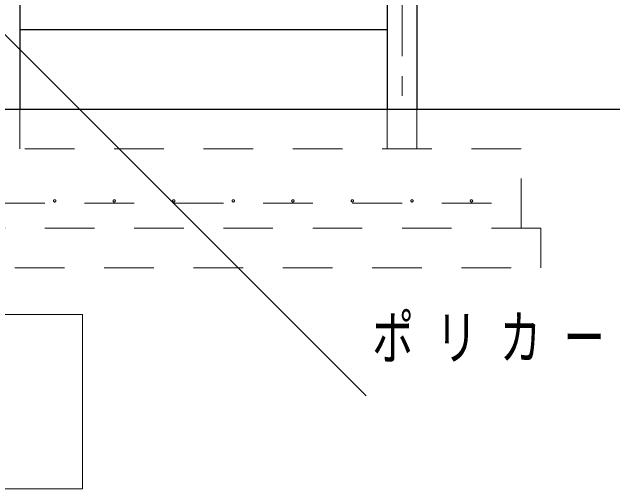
# Model space of a CAD drawing. Units: millimetres on the paper, scale 1:50. Extents: x -365 to 0, y 0 to 257.
# Drawn here: x -247.49 to -217.22, y 54.77 to 78.82 of the extents above; entities that cross this region are included whole.
import ezdxf

# ---------------------------------------------------------------- set-up
doc = ezdxf.new("R2010")
doc.units = ezdxf.units.MM
doc.linetypes.add('USER1', pattern=[4.5, 2.5, -2])
doc.linetypes.add('USER2', pattern=[6, 3, -1, 1, -1])
doc.layers.add('LY_1', color=7, linetype='Continuous', lineweight=25)
doc.styles.add('ＭＳ ゴシック', font='')
doc.styles.get('ＭＳ ゴシック').set_extended_font_data('MS Gothic')

msp = doc.modelspace()

# ---------------------------------------------------------------- linework, layer by layer
at = {"layer": 'LY_1', "color": 2, "linetype": 'USER2', "lineweight": 13}
msp.add_line((-227.845, 115.587), (-227.845, 73.916), dxfattribs=at)
at = {"layer": 'LY_1'}
for p, q in [((-247.095, 113.916), (-247.095, 73.916)), ((-228.595, 113.916), (-228.595, 73.916)), ((-227.095, 113.916), (-227.095, 73.916)), ((-228.595, 77.916), (-247.095, 77.916)), ((-321.146, 73.916), (-213.108, 73.916))]:
    msp.add_line(p, q, dxfattribs=at)
at = {"layer": 'LY_1', "lineweight": 13}
for p, q in [((-255.588, 85.41), (-229.646, 59.468)), ((-243.945, 63.566), (-291.745, 63.566)), ((-243.945, 54.766), (-243.945, 63.566)), ((-291.745, 54.766), (-243.945, 54.766))]:
    msp.add_line(p, q, dxfattribs=at)
at = {"layer": 'LY_1', "color": 4, "linetype": 'USER1', "lineweight": 13}
for p, q in [((-247.095, 73.916), (-247.095, 71.916)), ((-228.595, 73.916), (-228.595, 71.916)), ((-227.095, 73.916), (-227.095, 71.916))]:
    msp.add_line(p, q, dxfattribs=at)
at = {"layer": 'LY_1', "color": 131, "linetype": 'USER1', "lineweight": 13}
for p, q in [((-221.845, 71.916), (-313.845, 71.916)), ((-221.845, 67.916), (-221.845, 71.916)), ((-223.345, 69.176), (-312.345, 69.176)), ((-220.845, 67.916), (-314.845, 67.916)), ((-220.845, 65.916), (-220.845, 67.916)), ((-314.845, 65.916), (-220.845, 65.916))]:
    msp.add_line(p, q, dxfattribs=at)
at = {"layer": 'LY_1', "linetype": 'USER1', "lineweight": 13}
for centre in [(-245.345, 69.296), (-242.345, 69.296), (-239.345, 69.296), (-236.345, 69.296), (-233.345, 69.296), (-230.345, 69.296), (-227.345, 69.296), (-224.345, 69.296)]:
    msp.add_circle(centre, 0.06, dxfattribs=at)

# ---------------------------------------------------------------- texts
at = {"layer": 'LY_1', "insert": (-229.352, 62.118), "char_height": 2.199, "attachment_point": 4, "style": 'ＭＳ ゴシック'}
msp.add_mtext('\\T1.53;\\W0.7;ポリカーボネート\u30005ｔ(霞クリア)', dxfattribs=at)

doc.saveas('drawing.dxf')
